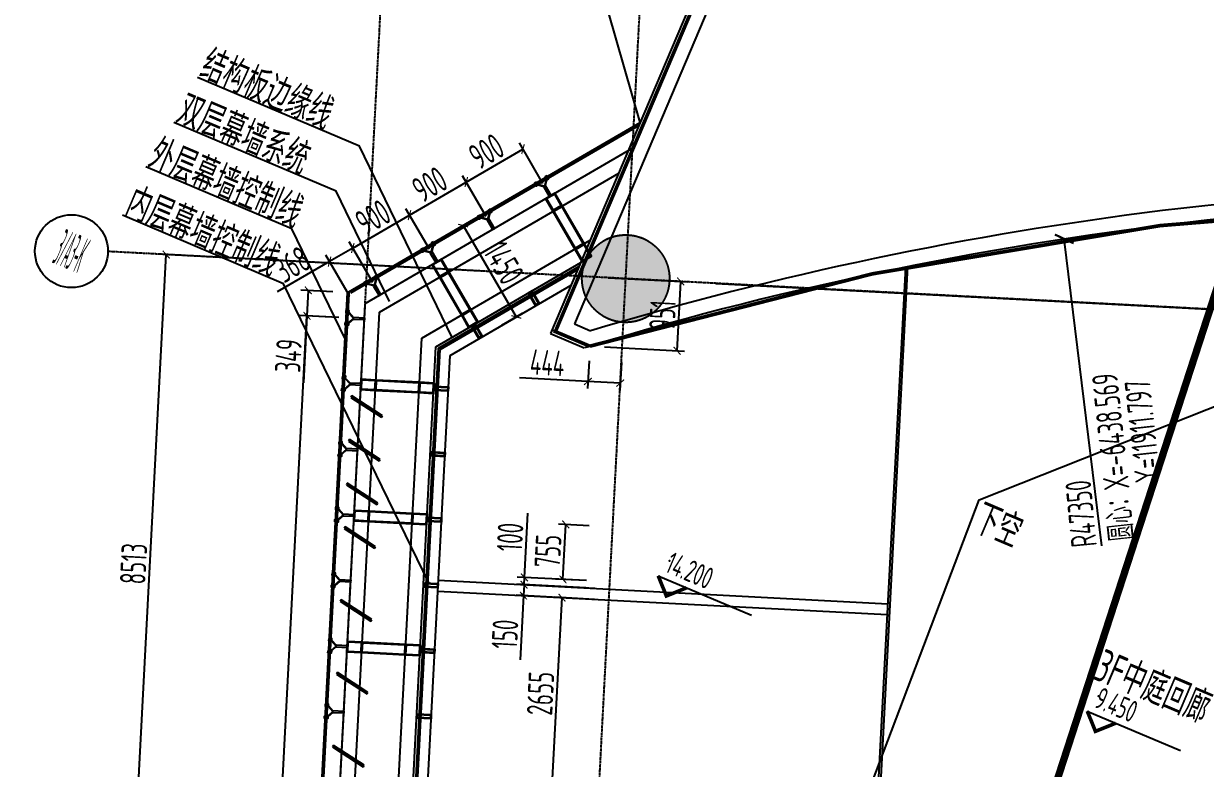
# Model space of a CAD drawing. Extents: x -3523 to 12007717, y -6694179 to 21431.
# Drawn here: x 11890365 to 11906569, y -6399022 to -6388812 of the extents above; entities that cross this region are included whole.
import ezdxf
from ezdxf.enums import TextEntityAlignment as Align
from ezdxf.xclip import XClip

# ---------------------------------------------------------------- set-up
doc = ezdxf.new("R2010")
doc.units = 0
doc.header["$LTSCALE"] = 10
doc.header["$MEASUREMENT"] = 0
doc.header["$XCLIPFRAME"] = 0
for name, pattern in [('A3-RG-axis-100$0$CENTER', [2, 1.25, -0.25, 0.25, -0.25]), ('A3-RI-4F$0$DASH', [0.35, 0.25, -0.1]), ('A3-SYMB-4F-100$0$$AUDIT_BAD_LTYPE2', [0]), ('DASHED2', [0.375, 0.25, -0.125])]:
    doc.linetypes.add(name, pattern=pattern)
for name, color, linetype in [('A-CLOD', 200, 'Continuous'), ('A3-RB-4F-100$0$A-DIMS-100', 1, 'Continuous'), ('A3-RG-axis-100$0$A-DIMS-100', 1, 'Continuous'), ('A3-RG-axis-100$0$A-GRID', 1, 'A3-RG-axis-100$0$CENTER'), ('A3-RG-axis-100$0$A-SYMB', 4, 'Continuous'), ('A3-RI-4F$0$A-DETAILS', 11, 'Continuous'), ('A3-RI-4F$0$A-FACD-ALUM', 30, 'Continuous'), ('A3-RI-4F$0$A-FLOR', 2, 'Continuous'), ('A3-RI-4F$0$A-GLAZ', 140, 'Continuous'), ('A3-RI-4F$0$A-SYMB-VOID', 35, 'Continuous'), ('A3-RI-4F$0$A-WALL', 7, 'Continuous'), ('A3-RI-4F$0$A-WALL-FINI', 95, 'Continuous'), ('A3-RI-4F$0$A-WALL-STUD', 2, 'Continuous'), ('A3-RS-1F$0$A-HATH-GRAY', 8, 'Continuous'), ('A3-RS-1F$0$A-WALL', 7, 'Continuous'), ('A3-SYMB-4F-100$0$$AUDIT_BAD_LAYER1', 7, 'Continuous'), ('A3-SYMB-4F-100$0$A-SYMB', 4, 'Continuous'), ('A3-SYMB-4F-100$0$A-SYMB-AREA', 4, 'Continuous'), ('A3-SYMB-4F-100$0$A-SYMB-NAME', 4, 'Continuous'), ('A3-SYMB-4F-100$0$A-SYMB-NAME-E', 4, 'Continuous')]:
    doc.layers.add(name, color=color, linetype=linetype)
doc.layers.add('A3-RI-4F$0$临时层', color=140, linetype='Continuous', plot=False)
doc.styles.add('A3-RB-4F-100$0$XD2008', font='xd-hzs.shx', dxfattribs={"width": 0.7, "bigfont": 'xd-hztxt.shx'})
doc.styles.add('A3-RG-axis-100$0$ECADI', font='hzs.shx', dxfattribs={"width": 0.7, "bigfont": 'hztxt.shx'})
doc.styles.add('A3-RG-axis-100$0$XD2008', font='xd-hzs.shx', dxfattribs={"width": 0.7, "bigfont": 'xd-hztxt.shx'})
doc.styles.add('A3-SYMB-4F-100$0$ECADI', font='hzs.shx', dxfattribs={"width": 0.7, "bigfont": 'hztxt.shx'})
doc.styles.add('A3-SYMB-4F-100$0$XD2008', font='hzs.shx', dxfattribs={"width": 0.7, "bigfont": 'hztxt.shx'})
doc.dimstyles.new('A3-RB-4F-100$0$XD100$0', dxfattribs={"dimscale": 100, "dimtxt": 3.5, "dimasz": 1, "dimexe": 1, "dimexo": 2, "dimgap": 0.5, "dimtad": 1, "dimdec": 0, "dimdsep": 46, "dimtxsty": 'A3-RB-4F-100$0$XD2008', "dimblk1": 'A3-RB-4F-100$0$_ARCHTICK', "dimblk2": 'A3-RB-4F-100$0$_ARCHTICK', "dimsah": 1, "dimcen": 2.5, "dimclrt": 4, "dimaunit": 1, "dimadec": 0, "dimazin": 0, "dimtfac": 1, "dimtdec": 0, "dimtix": 1, "dimtmove": 0, "dimatfit": 3, "dimfxl": 0, "dimtolj": 1, "dimtzin": 0, "dimarcsym": 0})
doc.dimstyles.new('A3-RG-axis-100$0$XD100$0', dxfattribs={"dimscale": 100, "dimtxt": 3.5, "dimasz": 1, "dimexe": 1, "dimexo": 2, "dimgap": 0.5, "dimtad": 1, "dimdec": 0, "dimdsep": 46, "dimtxsty": 'A3-RG-axis-100$0$XD2008', "dimblk1": 'A3-RG-axis-100$0$_ARCHTICK', "dimblk2": 'A3-RG-axis-100$0$_ARCHTICK', "dimsah": 1, "dimcen": 2.5, "dimclrt": 4, "dimaunit": 1, "dimadec": 0, "dimazin": 0, "dimtfac": 1, "dimtdec": 0, "dimtix": 1, "dimtmove": 0, "dimatfit": 3, "dimfxl": 0, "dimtolj": 1, "dimtzin": 0, "dimarcsym": 0})

# ---------------------------------------------------------------- blocks, each defined once
blk = doc.blocks.new('A3-RI-4F$0$MRY-m_louver-vert-center - 9000h x 2500w x 500d - 25t - 600 oc - -30 deg-1445515-3RD FLOOR PLAN - BW')
at = {"layer": 'A3-RI-4F$0$A-FACD-ALUM'}
for p, q in [((-922, -88), (-1172, -521)), ((-1150, -533), (-900, -100)), ((-900, -100), (-922, -88)), ((-322, -88), (-572, -521)), ((-550, -533), (-300, -100)), ((-300, -100), (-322, -88)), ((278, -88), (28, -521)), ((50, -533), (300, -100)), ((300, -100), (278, -88)), ((878, -88), (628, -521)), ((650, -533), (900, -100)), ((900, -100), (878, -88)), ((-1172, -521), (-1150, -533)), ((-572, -521), (-550, -533)), ((28, -521), (50, -533)), ((628, -521), (650, -533))]:
    blk.add_line(p, q, dxfattribs=at)
blk = doc.blocks.new('A3-RI-4F$0$MRY-m_louver-vert-center - 4250h x 2500w x 500d - 25t - 1000 oc - -30 deg-1446859-3RD FLOOR PLAN')
at = {"layer": 'A3-RI-4F$0$A-FACD-ALUM'}
for p, q in [((-1522, -88), (-1772, -521)), ((-1750, -533), (-1500, -100)), ((-1500, -100), (-1522, -88)), ((-522, -88), (-772, -521)), ((-750, -533), (-500, -100)), ((-500, -100), (-522, -88)), ((478, -88), (228, -521)), ((250, -533), (500, -100)), ((500, -100), (478, -88)), ((1478, -88), (1228, -521)), ((1250, -533), (1500, -100)), ((1500, -100), (1478, -88)), ((-1772, -521), (-1750, -533)), ((-772, -521), (-750, -533)), ((228, -521), (250, -533)), ((1228, -521), (1250, -533))]:
    blk.add_line(p, q, dxfattribs=at)
blk = doc.blocks.new('A3-RI-4F')
at = {"layer": 'A3-RI-4F$0$A-GLAZ'}
blk.add_hatch(color=256, dxfattribs=at).paths.add_polyline_path([(11894830, -6392516), (11894823, -6392492), (11894806, -6392498), (11894805, -6392515)])
at = {"layer": 'A3-RI-4F$0$A-DETAILS'}
for p, q in [((11897510, -6391045), (11897415, -6391019)), ((11897504, -6391048), (11897415, -6391025)), ((11897510, -6391045), (11897536, -6390949)), ((11897516, -6391041), (11897540, -6390952)), ((11896732, -6391497), (11896637, -6391472)), ((11896726, -6391501), (11896637, -6391477)), ((11896732, -6391497), (11896758, -6391401)), ((11896738, -6391494), (11896762, -6391405)), ((11895954, -6391950), (11895980, -6391854)), ((11895960, -6391946), (11895984, -6391857)), ((11895954, -6391950), (11895859, -6391924)), ((11895948, -6391953), (11895859, -6391930)), ((11895176, -6392402), (11895202, -6392306)), ((11895182, -6392398), (11895206, -6392310)), ((11895176, -6392402), (11895080, -6392377)), ((11895170, -6392406), (11895081, -6392382)), ((11894888, -6392852), (11894821, -6392778)), ((11894888, -6392845), (11894827, -6392776)), ((11894888, -6392852), (11894814, -6392918)), ((11894887, -6392859), (11894819, -6392920)), ((11894841, -6393751), (11894767, -6393817)), ((11894840, -6393758), (11894772, -6393819)), ((11894841, -6393751), (11894774, -6393677)), ((11894841, -6393743), (11894779, -6393675)), ((11894793, -6394649), (11894727, -6394576)), ((11894794, -6394642), (11894732, -6394574)), ((11894793, -6394649), (11894720, -6394716)), ((11894793, -6394656), (11894725, -6394718)), ((11894746, -6395548), (11894673, -6395614)), ((11894746, -6395555), (11894678, -6395617)), ((11894746, -6395548), (11894680, -6395474)), ((11894747, -6395541), (11894685, -6395473)), ((11894699, -6396447), (11894633, -6396373)), ((11894700, -6396440), (11894638, -6396371)), ((11894699, -6396447), (11894626, -6396513)), ((11894699, -6396454), (11894631, -6396515)), ((11894652, -6397346), (11894579, -6397412)), ((11894652, -6397353), (11894583, -6397414)), ((11894652, -6397346), (11894586, -6397272)), ((11894653, -6397339), (11894591, -6397270)), ((11894605, -6398244), (11894539, -6398171)), ((11894605, -6398237), (11894544, -6398169)), ((11894605, -6398244), (11894531, -6398311)), ((11894605, -6398251), (11894536, -6398313))]:
    blk.add_line(p, q, dxfattribs=at)
for points in [[(11897541, -6390899), (11897515, -6390914), (11897521, -6390923), (11897546, -6390908)], [(11897369, -6391000), (11897394, -6390985), (11897399, -6390993), (11897374, -6391009)], [(11897386, -6391030), (11897412, -6391015), (11897417, -6391024), (11897391, -6391039)], [(11897523, -6391037), (11897497, -6391052), (11897573, -6391182), (11897599, -6391167)], [(11897559, -6390930), (11897533, -6390945), (11897538, -6390953), (11897564, -6390938)], [(11897650, -6391137), (11897521, -6391212), (11897621, -6391385), (11897751, -6391310)], [(11897647, -6391150), (11897534, -6391216), (11897625, -6391371), (11897737, -6391306)], [(11896763, -6391352), (11896737, -6391367), (11896742, -6391376), (11896768, -6391360)], [(11896781, -6391382), (11896755, -6391397), (11896760, -6391406), (11896786, -6391391)], [(11897751, -6391310), (11897621, -6391385), (11897923, -6391904), (11898053, -6391828)], [(11897747, -6391323), (11897635, -6391389), (11897927, -6391890), (11898039, -6391825)], [(11896590, -6391452), (11896616, -6391437), (11896621, -6391446), (11896596, -6391461)], [(11896608, -6391483), (11896634, -6391468), (11896639, -6391476), (11896613, -6391491)], [(11896745, -6391490), (11896719, -6391505), (11896795, -6391634), (11896821, -6391619)], [(11895985, -6391804), (11895959, -6391819), (11895964, -6391828), (11895990, -6391813)], [(11896003, -6391834), (11895977, -6391850), (11895982, -6391858), (11896008, -6391843)], [(11898053, -6391828), (11897923, -6391904), (11898024, -6392077), (11898153, -6392001)], [(11898049, -6391842), (11897937, -6391907), (11898027, -6392063), (11898140, -6391998)], [(11895812, -6391905), (11895838, -6391890), (11895843, -6391898), (11895817, -6391913)], [(11895830, -6391935), (11895856, -6391920), (11895861, -6391929), (11895835, -6391944)], [(11895967, -6391942), (11895941, -6391957), (11896017, -6392087), (11896043, -6392072)], [(11896094, -6392042), (11895965, -6392117), (11896065, -6392290), (11896195, -6392214)], [(11896091, -6392055), (11895978, -6392121), (11896069, -6392276), (11896181, -6392211)], [(11895034, -6392357), (11895060, -6392342), (11895065, -6392351), (11895039, -6392366)], [(11895207, -6392257), (11895181, -6392272), (11895186, -6392280), (11895212, -6392265)], [(11895225, -6392287), (11895199, -6392302), (11895204, -6392311), (11895230, -6392296)], [(11896195, -6392214), (11896065, -6392290), (11896367, -6392809), (11896497, -6392733)], [(11896191, -6392228), (11896079, -6392293), (11896371, -6392795), (11896483, -6392730)], [(11895052, -6392387), (11895078, -6392372), (11895083, -6392381), (11895057, -6392396)], [(11895189, -6392394), (11895163, -6392410), (11895239, -6392539), (11895265, -6392524)], [(11897336, -6392476), (11897284, -6392506), (11897385, -6392679), (11897437, -6392649)], [(11897333, -6392490), (11897298, -6392510), (11897389, -6392666), (11897423, -6392646)], [(11894783, -6392746), (11894781, -6392776), (11894791, -6392777), (11894793, -6392747)], [(11894818, -6392748), (11894816, -6392778), (11894826, -6392778), (11894828, -6392748)], [(11894887, -6392867), (11894888, -6392837), (11895038, -6392845), (11895037, -6392875)], [(11896497, -6392733), (11896367, -6392809), (11896467, -6392981), (11896597, -6392906)], [(11896493, -6392747), (11896381, -6392812), (11896471, -6392968), (11896583, -6392902)], [(11894773, -6392946), (11894774, -6392916), (11894784, -6392916), (11894783, -6392946)], [(11894808, -6392948), (11894809, -6392918), (11894819, -6392918), (11894818, -6392948)], [(11896558, -6392929), (11896506, -6392959), (11896607, -6393132), (11896659, -6393102)], [(11896555, -6392942), (11896520, -6392962), (11896611, -6393118), (11896645, -6393098)], [(11894736, -6393645), (11894734, -6393675), (11894744, -6393675), (11894746, -6393645)], [(11894771, -6393647), (11894769, -6393677), (11894779, -6393677), (11894781, -6393647)], [(11894725, -6393845), (11894727, -6393815), (11894737, -6393815), (11894735, -6393845)], [(11894760, -6393846), (11894762, -6393816), (11894772, -6393817), (11894770, -6393847)], [(11894840, -6393765), (11894841, -6393736), (11894991, -6393743), (11894990, -6393773)], [(11894986, -6393833), (11894994, -6393683), (11895194, -6393694), (11895186, -6393844)], [(11894997, -6393824), (11895004, -6393694), (11895184, -6393703), (11895177, -6393833)], [(11895186, -6393844), (11895194, -6393694), (11895793, -6393725), (11895785, -6393875)], [(11895197, -6393834), (11895203, -6393704), (11895783, -6393735), (11895776, -6393865)], [(11895785, -6393875), (11895793, -6393725), (11895993, -6393736), (11895985, -6393886)], [(11895796, -6393866), (11895803, -6393736), (11895982, -6393745), (11895976, -6393875)], [(11895987, -6393841), (11895991, -6393781), (11896190, -6393791), (11896187, -6393851)], [(11895998, -6393831), (11896000, -6393791), (11896180, -6393801), (11896178, -6393841)], [(11894689, -6394544), (11894687, -6394574), (11894697, -6394574), (11894699, -6394544)], [(11894724, -6394545), (11894722, -6394575), (11894732, -6394576), (11894734, -6394546)], [(11894678, -6394743), (11894680, -6394713), (11894690, -6394714), (11894688, -6394744)], [(11894713, -6394745), (11894715, -6394715), (11894725, -6394716), (11894723, -6394746)], [(11894793, -6394664), (11894794, -6394634), (11894944, -6394642), (11894942, -6394672)], [(11895940, -6394739), (11895943, -6394680), (11896143, -6394690), (11896140, -6394750)], [(11895951, -6394730), (11895953, -6394690), (11896133, -6394699), (11896131, -6394739)], [(11894642, -6395442), (11894640, -6395472), (11894650, -6395473), (11894652, -6395443)], [(11894677, -6395444), (11894675, -6395474), (11894685, -6395475), (11894687, -6395445)], [(11894746, -6395563), (11894747, -6395533), (11894897, -6395541), (11894895, -6395571)], [(11894892, -6395631), (11894900, -6395481), (11895100, -6395491), (11895092, -6395641)], [(11894903, -6395621), (11894910, -6395492), (11895089, -6395501), (11895083, -6395631)], [(11895092, -6395641), (11895100, -6395491), (11895699, -6395523), (11895691, -6395673)], [(11895102, -6395632), (11895109, -6395502), (11895688, -6395532), (11895682, -6395662)], [(11895691, -6395673), (11895699, -6395523), (11895899, -6395533), (11895891, -6395683)], [(11895702, -6395663), (11895708, -6395533), (11895888, -6395543), (11895881, -6395673)], [(11895893, -6395638), (11895896, -6395578), (11896096, -6395589), (11896093, -6395649)], [(11895904, -6395629), (11895906, -6395589), (11896086, -6395598), (11896083, -6395638)], [(11894631, -6395642), (11894633, -6395612), (11894643, -6395613), (11894641, -6395643)], [(11894666, -6395644), (11894668, -6395614), (11894678, -6395615), (11894676, -6395645)], [(11894595, -6396341), (11894593, -6396371), (11894603, -6396372), (11894605, -6396342)], [(11894630, -6396343), (11894628, -6396373), (11894638, -6396374), (11894640, -6396344)], [(11894584, -6396541), (11894586, -6396511), (11894596, -6396511), (11894594, -6396541)], [(11894619, -6396543), (11894621, -6396513), (11894631, -6396513), (11894629, -6396543)], [(11894698, -6396462), (11894700, -6396432), (11894850, -6396440), (11894848, -6396470)], [(11895846, -6396537), (11895849, -6396477), (11896049, -6396488), (11896046, -6396547)], [(11895857, -6396527), (11895859, -6396488), (11896038, -6396497), (11896036, -6396537)], [(11894548, -6397240), (11894546, -6397270), (11894556, -6397270), (11894558, -6397240)], [(11894583, -6397242), (11894581, -6397272), (11894591, -6397272), (11894592, -6397242)], [(11894651, -6397361), (11894653, -6397331), (11894803, -6397338), (11894801, -6397368)], [(11894798, -6397428), (11894806, -6397279), (11895006, -6397289), (11894998, -6397439)], [(11894809, -6397419), (11894815, -6397289), (11894995, -6397298), (11894988, -6397428)], [(11894998, -6397439), (11895006, -6397289), (11895605, -6397320), (11895597, -6397470)], [(11895008, -6397429), (11895015, -6397300), (11895594, -6397330), (11895587, -6397460)], [(11895597, -6397470), (11895605, -6397320), (11895805, -6397331), (11895797, -6397481)], [(11895607, -6397461), (11895614, -6397331), (11895794, -6397340), (11895787, -6397470)], [(11895799, -6397436), (11895802, -6397376), (11896002, -6397386), (11895999, -6397446)], [(11894537, -6397440), (11894539, -6397410), (11894549, -6397410), (11894547, -6397440)], [(11894572, -6397442), (11894574, -6397412), (11894584, -6397412), (11894582, -6397442)], [(11895810, -6397426), (11895812, -6397386), (11895991, -6397396), (11895989, -6397436)], [(11894500, -6398139), (11894499, -6398169), (11894509, -6398169), (11894510, -6398139)], [(11894535, -6398141), (11894534, -6398171), (11894544, -6398171), (11894545, -6398141)], [(11894490, -6398338), (11894492, -6398308), (11894502, -6398309), (11894500, -6398339)], [(11894525, -6398340), (11894527, -6398310), (11894536, -6398311), (11894535, -6398341)], [(11894604, -6398259), (11894606, -6398229), (11894756, -6398237), (11894754, -6398267)], [(11895752, -6398334), (11895755, -6398275), (11895955, -6398285), (11895952, -6398345)], [(11895762, -6398325), (11895765, -6398285), (11895944, -6398295), (11895942, -6398334)]]:
    blk.add_lwpolyline(points, close=True, dxfattribs=at)
at = {"layer": 'A3-RI-4F$0$A-FLOR', "linetype": 'A3-RI-4F$0$DASH', "const_width": 50}
blk.add_lwpolyline([(11907835, -6369053), (11897656, -6393034), (11898128, -6393234, -0.084697), (11913934, -6391267), (11915314, -6394764, -0.031408), (11917937, -6393922), (11918379, -6395667), (11918416, -6395812, -0.137995), (11924070, -6395803), (11938273, -6400393, -0.63707), (11939156, -6407589), (11916413, -6421801), (11915153, -6424770), (11915014, -6425097), (11914547, -6426197), (11920044, -6428530), (11921412, -6425308), (11977075, -6448936), (11985124, -6429973), (11973295, -6424952), (11972792, -6425445)], format="xyb", dxfattribs=at)
at = {"layer": 'A3-RI-4F$0$A-GLAZ'}
for p, q in [((11894824, -6392491), (11898818, -6390169)), ((11894852, -6392504), (11898802, -6390207)), ((11896053, -6393263), (11897980, -6392142)), ((11896077, -6393278), (11897964, -6392181)), ((11902455, -6392149), (11900973, -6420424)), ((11902485, -6392143), (11901002, -6420436)), ((11893427, -6418807), (11894806, -6392498)), ((11893453, -6418791), (11894830, -6392516)), ((11894830, -6392516), (11894805, -6392515)), ((11894830, -6392516), (11894823, -6392492)), ((11894758, -6417976), (11896053, -6393263)), ((11894783, -6417960), (11896077, -6393278))]:
    blk.add_line(p, q, dxfattribs=at)
at = {"layer": 'A3-RI-4F$0$A-SYMB-VOID'}
blk.add_lwpolyline([(11894928, -6417869), (11903466, -6395341), (11913721, -6391274)], dxfattribs=at)
at = {"layer": 'A3-RI-4F$0$A-WALL'}
for p, q in [((11902463, -6381710), (11897656, -6393034)), ((11902647, -6381788), (11897918, -6392928)), ((11897918, -6392928), (11898140, -6393022)), ((11897656, -6393034), (11898128, -6393234))]:
    blk.add_line(p, q, dxfattribs=at)
for radius, start, end in [(47550, 87.3547, 106.6912), (47350, 85.8465, 106.7782)]:
    blk.add_arc((11911797, -6438569), radius, start, end, dxfattribs=at)
at = {"layer": 'A3-RI-4F$0$A-WALL-FINI'}
for p, q in [((11904566, -6376628), (11897591, -6393061)), ((11895048, -6392650), (11898727, -6390511)), ((11895243, -6392768), (11898525, -6390860)), ((11895825, -6393124), (11898134, -6391781)), ((11896019, -6393242), (11898003, -6392088)), ((11896213, -6393361), (11897873, -6392396)), ((11893686, -6418645), (11895047, -6392685)), ((11893893, -6418516), (11895243, -6392768)), ((11894514, -6418128), (11895825, -6393124)), ((11897591, -6393061), (11898053, -6393257)), ((11897656, -6393034), (11897610, -6393014)), ((11894721, -6417998), (11896019, -6393242)), ((11894928, -6417869), (11896213, -6393361))]:
    blk.add_line(p, q, dxfattribs=at)
blk.add_arc((11911797, -6438569), 47350, 106.7785, 106.873, dxfattribs=at)
at = {"layer": 'A3-RI-4F$0$A-WALL-STUD'}
for p, q in [((11896051, -6396443), (11902213, -6396765)), ((11896043, -6396592), (11902205, -6396915))]:
    blk.add_line(p, q, dxfattribs=at)
at = {"layer": 'A3-RI-4F$0$临时层'}
blk.add_line((11899857, -6392373), (11921136, -6393488), dxfattribs=at)
at = {"layer": 'A3-RI-4F$0$A-FACD-ALUM'}
for name, p, rotation in [('A3-RI-4F$0$MRY-m_louver-vert-center - 9000h x 2500w x 500d - 25t - 600 oc - -30 deg-1445515-3RD FLOOR PLAN - BW', (11894719, -6394808), 86.99999999988873), ('A3-RI-4F$0$MRY-m_louver-vert-center - 4250h x 2500w x 500d - 25t - 1000 oc - -30 deg-1446859-3RD FLOOR PLAN', (11894541, -6398203), 86.99999999865307)]:
    blk.add_blockref(name, p, dxfattribs=dict(at, rotation=rotation))
blk = doc.blocks.new('A3-RG-axis-100$0$_ARCHTICK')
at = {"color": 0, "linetype": 'ByBlock', "const_width": 0.15}
blk.add_lwpolyline([(-0.5, -0.5), (0.5, 0.5)], dxfattribs=at)
blk = doc.blocks.new('*D233')
at = {"layer": 'A3-RG-axis-100$0$A-DIMS-100', "color": 0, "lineweight": -2}
for p, q in [((11891874, -6400479), (11892319, -6391978)), ((11896670, -6392206), (11892219, -6391972)), ((11894431, -6400613), (11891774, -6400474))]:
    blk.add_line(p, q, dxfattribs=at)
at = {"layer": 'Defpoints', "color": 0}
for p in [(11892319, -6391978), (11896869, -6392216), (11894631, -6400624)]:
    blk.add_point(p, dxfattribs=at)
at = {"layer": 'A3-RG-axis-100$0$A-DIMS-100', "color": 0, "lineweight": -2, "xscale": 100, "yscale": 100, "zscale": 100}
for p, rotation in [((11892319, -6391978), 86.99999999989261), ((11891874, -6400479), 266.9999999998926)]:
    blk.add_blockref('A3-RG-axis-100$0$_ARCHTICK', p, dxfattribs=dict(at, rotation=rotation))
at = {"layer": 'A3-RG-axis-100$0$A-DIMS-100', "color": 4, "insert": (11891872, -6396217), "char_height": 350, "attachment_point": 5, "rotation": 87, "style": 'A3-RG-axis-100$0$XD2008'}
blk.add_mtext('\\A1;8513', dxfattribs=at)
blk = doc.blocks.new('A3-RG-axis-100$0$ECADI-TAG-GRID')
at = {"color": 13}
blk.add_circle((0, 0), 5, dxfattribs=at)
at = {"style": 'A3-RG-axis-100$0$XD2008', "width": 0.7}
blk.add_attdef('GRID', text='', height=5, dxfattribs=at).set_placement((0, 0), align=Align.MIDDLE)
blk = doc.blocks.new('A3-SYMB-4F-100$0$ECADI-TAG-ROOM')
at = {"layer": 'A3-SYMB-4F-100$0$A-SYMB-AREA', "style": 'A3-SYMB-4F-100$0$ECADI', "width": 0.7}
blk.add_attdef('340M2', text='', height=2.5, dxfattribs=at).set_placement((7.17, -1.75), align=Align.MIDDLE_LEFT)
at = {"layer": 'A3-SYMB-4F-100$0$A-SYMB-NAME', "style": 'A3-SYMB-4F-100$0$ECADI', "width": 0.7}
blk.add_attdef('CHINESENAME', (-5.13, 0.09), '', height=4.5, dxfattribs=at)
at = {"layer": 'A3-SYMB-4F-100$0$A-SYMB-NAME-E', "style": 'A3-SYMB-4F-100$0$ECADI', "width": 0.7}
for tag, p in [('ENGLISHHIGH', (-5.13, 8.04)), ('ENGLISHLOW', (-5.13, 4.84))]:
    blk.add_attdef(tag, p, '', height=2.5, dxfattribs=at)
blk = doc.blocks.new('A3-SYMB-4F-100$0$ECADI-TAG-HGHT（国标）')
at = {"color": 1, "const_width": 0.5}
blk.add_lwpolyline([(-2.12, 2.12), (0, 0), (2.12, 2.12)], dxfattribs=at)
at = {"color": 1}
blk.add_point((-1.48, 4.6), dxfattribs=at)
at = {"layer": 'A3-SYMB-4F-100$0$$AUDIT_BAD_LAYER1', "color": 1, "linetype": 'A3-SYMB-4F-100$0$$AUDIT_BAD_LTYPE2'}
blk.add_line((-2.12, 2.12), (11.77, 2.12), dxfattribs=at)
at = {"style": 'A3-SYMB-4F-100$0$XD2008', "width": 0.7}
blk.add_attdef('FL', text='', height=3, dxfattribs=at).set_placement((-2.69, 2.97), align=Align.RIGHT)
for tag, p in [('F.F.L.', (2.28, 2.97)), ('T.O.S.', (2.28, -1.1))]:
    blk.add_attdef(tag, p, '', height=3, dxfattribs=at)
blk = doc.blocks.new('A3-SYMB-4F-100')
at = {"layer": 'A3-SYMB-4F-100$0$A-SYMB'}
for points in [[(11898818, -6390169), (11898276, -6388272), (11891063, -6385210)], [(11896243, -6393115), (11894972, -6390494), (11892747, -6389550)], [(11895382, -6392620), (11894650, -6391110), (11892425, -6390166)], [(11894773, -6393133), (11894041, -6391624), (11892040, -6390774)], [(11895919, -6396480), (11893930, -6392378), (11891721, -6391440)]]:
    blk.add_lwpolyline(points, dxfattribs=at)
ref = blk.add_blockref('A3-SYMB-4F-100$0$ECADI-TAG-ROOM', (11893975, -6390081), dxfattribs=dict(at, xscale=-99.99999999989046, yscale=100.0000000001164, rotation=336.9999999995064))
ref.add_attrib('CHINESENAME', '结构板边缘线', (11892747, -6389550), dxfattribs={"height": 450, "rotation": 337, "style": 'A3-SYMB-4F-100$0$ECADI', "width": 0.7})
ref = blk.add_blockref('A3-SYMB-4F-100$0$ECADI-TAG-ROOM', (11893653, -6390697), dxfattribs=dict(at, xscale=-99.99999999989046, yscale=100.0000000001164, rotation=336.9999999995064))
ref.add_attrib('CHINESENAME', '双层幕墙系统', (11892425, -6390166), dxfattribs={"height": 450, "rotation": 337, "style": 'A3-SYMB-4F-100$0$ECADI', "width": 0.7})
ref = blk.add_blockref('A3-SYMB-4F-100$0$ECADI-TAG-ROOM', (11893283, -6391281), dxfattribs=dict(at, xscale=-99.99999999989046, yscale=100.0000000001164, rotation=336.9999999995064))
ref.add_attrib('CHINESENAME', '外层幕墙控制线', (11892040, -6390774), dxfattribs={"height": 450, "rotation": 337, "style": 'A3-SYMB-4F-100$0$ECADI', "width": 0.7})
ref = blk.add_blockref('A3-SYMB-4F-100$0$ECADI-TAG-ROOM', (11893172, -6392035), dxfattribs=dict(at, xscale=-99.99999999989046, yscale=100.0000000001164, rotation=336.9999999995064))
ref.add_attrib('CHINESENAME', '内层幕墙控制线', (11891721, -6391440), dxfattribs={"height": 450, "rotation": 337, "style": 'A3-SYMB-4F-100$0$ECADI', "width": 0.7})
ref = blk.add_blockref('A3-SYMB-4F-100$0$ECADI-TAG-ROOM', (11903822, -6395983), dxfattribs=dict(at, xscale=99.99999999989046, yscale=100.0000000001164, rotation=337))
ref.add_attrib('CHINESENAME', '下空', (11903354, -6395775), dxfattribs={"height": 450, "rotation": 337, "style": 'A3-SYMB-4F-100$0$ECADI', "width": 0.7})
ref = blk.add_blockref('A3-SYMB-4F-100$0$ECADI-TAG-HGHT（国标）', (11899178, -6396659), dxfattribs=dict(at, xscale=100, yscale=100, rotation=337))
ref.add_attrib('F.F.L.', '14.200', (11899144, -6396322), dxfattribs={"layer": '0', "height": 300, "rotation": 337, "style": 'A3-SYMB-4F-100$0$XD2008', "width": 0.7})
ref = blk.add_blockref('A3-SYMB-4F-100$0$ECADI-TAG-ROOM', (11906559, -6398457), dxfattribs=dict(at, xscale=-99.9999999998905, yscale=100.0000000001164, rotation=336.9999999996269))
ref.add_attrib('CHINESENAME', '3F中庭回廊', (11905009, -6397790), dxfattribs={"height": 450, "rotation": 337, "style": 'A3-SYMB-4F-100$0$ECADI', "width": 0.7})
ref = blk.add_blockref('A3-SYMB-4F-100$0$ECADI-TAG-HGHT（国标）', (11905062, -6398515), dxfattribs=dict(at, xscale=100, yscale=100, rotation=337))
ref.add_attrib('F.F.L.', '9.450', (11905027, -6398178), dxfattribs={"layer": '0', "height": 300, "rotation": 337, "style": 'A3-SYMB-4F-100$0$XD2008', "width": 0.7})
blk = doc.blocks.new('A3-RB-4F-100$0$_ARCHTICK')
at = {"color": 0, "linetype": 'ByBlock', "const_width": 0.15}
blk.add_lwpolyline([(-0.5, -0.5), (0.5, 0.5)], dxfattribs=at)
blk = doc.blocks.new('*D2820')
at = {"layer": 'A3-RB-4F-100$0$A-DIMS-100', "color": 0, "lineweight": -2}
for p, q in [((11898118, -6393434), (11898098, -6393816)), ((11898561, -6393457), (11898541, -6393840)), ((11898103, -6393717), (11897163, -6393667)), ((11898546, -6393740), (11898103, -6393717))]:
    blk.add_line(p, q, dxfattribs=at)
at = {"layer": 'Defpoints', "color": 0}
for p in [(11898128, -6393234), (11898571, -6393258), (11898546, -6393740)]:
    blk.add_point(p, dxfattribs=at)
at = {"layer": 'A3-RB-4F-100$0$A-DIMS-100', "color": 0, "lineweight": -2, "xscale": 100, "yscale": 100, "zscale": 100}
for p, rotation in [((11898103, -6393717), 176.9999999991416), ((11898546, -6393740), 356.9999999991416)]:
    blk.add_blockref('A3-RB-4F-100$0$_ARCHTICK', p, dxfattribs=dict(at, rotation=rotation))
at = {"layer": 'A3-RB-4F-100$0$A-DIMS-100', "color": 4, "insert": (11897545, -6393462), "char_height": 350, "attachment_point": 5, "rotation": 357, "style": 'A3-RB-4F-100$0$XD2008'}
blk.add_mtext('\\A1;444', dxfattribs=at)
blk = doc.blocks.new('*D2821')
at = {"layer": 'A3-RB-4F-100$0$A-DIMS-100', "color": 0, "lineweight": -2}
for p, q in [((11898378, -6392295), (11899474, -6392353)), ((11899325, -6393297), (11899375, -6392347)), ((11898328, -6393245), (11899425, -6393302))]:
    blk.add_line(p, q, dxfattribs=at)
at = {"layer": 'Defpoints', "color": 0}
for p in [(11898178, -6392285), (11899375, -6392347), (11898128, -6393234)]:
    blk.add_point(p, dxfattribs=at)
at = {"layer": 'A3-RB-4F-100$0$A-DIMS-100', "color": 0, "lineweight": -2, "xscale": 100, "yscale": 100, "zscale": 100}
for p, rotation in [((11899375, -6392347), 87.00006786445552), ((11899325, -6393297), 267.0000678644555)]:
    blk.add_blockref('A3-RB-4F-100$0$_ARCHTICK', p, dxfattribs=dict(at, rotation=rotation))
at = {"layer": 'A3-RB-4F-100$0$A-DIMS-100', "color": 4, "insert": (11899125, -6392810), "char_height": 350, "attachment_point": 5, "rotation": 87.0001, "style": 'A3-RB-4F-100$0$XD2008'}
blk.add_mtext('\\A1;951', dxfattribs=at)
blk = doc.blocks.new('*D3078')
at = {"layer": 'A3-RB-4F-100$0$A-DIMS-100', "color": 0, "lineweight": -2}
for p, q in [((11897608, -6399333), (11897747, -6396682)), ((11898191, -6396705), (11897647, -6396676)), ((11898052, -6399356), (11897508, -6399328))]:
    blk.add_line(p, q, dxfattribs=at)
at = {"layer": 'Defpoints', "color": 0}
for p in [(11897747, -6396682), (11898390, -6396715), (11898251, -6399367)]:
    blk.add_point(p, dxfattribs=at)
at = {"layer": 'A3-RB-4F-100$0$A-DIMS-100', "color": 0, "lineweight": -2, "xscale": 100, "yscale": 100, "zscale": 100}
for p, rotation in [((11897747, -6396682), 86.99999999925073), ((11897608, -6399333), 266.9999999992507)]:
    blk.add_blockref('A3-RB-4F-100$0$_ARCHTICK', p, dxfattribs=dict(at, rotation=rotation))
at = {"layer": 'A3-RB-4F-100$0$A-DIMS-100', "color": 4, "insert": (11897453, -6397996), "char_height": 350, "attachment_point": 5, "rotation": 87, "style": 'A3-RB-4F-100$0$XD2008'}
blk.add_mtext('\\A1;2655', dxfattribs=at)
blk = doc.blocks.new('*D3079')
at = {"layer": 'A3-RB-4F-100$0$A-DIMS-100', "color": 0, "lineweight": -2}
for p, q in [((11898120, -6395695), (11897699, -6395673)), ((11897760, -6396432), (11897799, -6395678)), ((11898081, -6396449), (11897660, -6396427))]:
    blk.add_line(p, q, dxfattribs=at)
at = {"layer": 'Defpoints', "color": 0}
for p in [(11897799, -6395678), (11898320, -6395705), (11898280, -6396459)]:
    blk.add_point(p, dxfattribs=at)
at = {"layer": 'A3-RB-4F-100$0$A-DIMS-100', "color": 0, "lineweight": -2, "xscale": 100, "yscale": 100, "zscale": 100}
for p, rotation in [((11897799, -6395678), 87.00000989707192), ((11897760, -6396432), 267.0000098970719)]:
    blk.add_blockref('A3-RB-4F-100$0$_ARCHTICK', p, dxfattribs=dict(at, rotation=rotation))
at = {"layer": 'A3-RB-4F-100$0$A-DIMS-100', "color": 4, "insert": (11897555, -6396043), "char_height": 350, "attachment_point": 5, "rotation": 87, "style": 'A3-RB-4F-100$0$XD2008'}
blk.add_mtext('\\A1;755', dxfattribs=at)
blk = doc.blocks.new('*D3089')
at = {"layer": 'A3-RB-4F-100$0$A-DIMS-100', "color": 0, "lineweight": -2}
for p, q in [((11898198, -6396555), (11897126, -6396499)), ((11897226, -6396504), (11897218, -6396654)), ((11898191, -6396705), (11897119, -6396649)), ((11897218, -6396654), (11897172, -6397536))]:
    blk.add_line(p, q, dxfattribs=at)
at = {"layer": 'Defpoints', "color": 0}
for p in [(11897226, -6396504), (11898398, -6396566), (11898390, -6396715)]:
    blk.add_point(p, dxfattribs=at)
at = {"layer": 'A3-RB-4F-100$0$A-DIMS-100', "color": 0, "lineweight": -2, "xscale": 100, "yscale": 100, "zscale": 100}
for p, rotation in [((11897226, -6396504), 86.99999999911269), ((11897218, -6396654), 266.9999999991127)]:
    blk.add_blockref('A3-RB-4F-100$0$_ARCHTICK', p, dxfattribs=dict(at, rotation=rotation))
at = {"layer": 'A3-RB-4F-100$0$A-DIMS-100', "color": 4, "insert": (11896965, -6397183), "char_height": 350, "attachment_point": 5, "rotation": 87, "style": 'A3-RB-4F-100$0$XD2008'}
blk.add_mtext('\\A1;150', dxfattribs=at)
blk = doc.blocks.new('*D3090')
at = {"layer": 'A3-RB-4F-100$0$A-DIMS-100', "color": 0, "lineweight": -2}
for p, q in [((11897231, -6396404), (11897278, -6395522)), ((11898081, -6396449), (11897132, -6396399)), ((11897226, -6396504), (11897231, -6396404)), ((11898075, -6396549), (11897126, -6396499))]:
    blk.add_line(p, q, dxfattribs=at)
at = {"layer": 'Defpoints', "color": 0}
for p in [(11897231, -6396404), (11898275, -6396559), (11898280, -6396459)]:
    blk.add_point(p, dxfattribs=at)
at = {"layer": 'A3-RB-4F-100$0$A-DIMS-100', "color": 0, "lineweight": -2, "xscale": 100, "yscale": 100, "zscale": 100}
for p, rotation in [((11897231, -6396404), 87.00000989706533), ((11897226, -6396504), 267.0000098970653)]:
    blk.add_blockref('A3-RB-4F-100$0$_ARCHTICK', p, dxfattribs=dict(at, rotation=rotation))
at = {"layer": 'A3-RB-4F-100$0$A-DIMS-100', "color": 4, "insert": (11897035, -6395852), "char_height": 350, "attachment_point": 5, "rotation": 87, "style": 'A3-RB-4F-100$0$XD2008'}
blk.add_mtext('\\A1;100', dxfattribs=at)
blk = doc.blocks.new('*D3100')
at = {"layer": 'A3-RB-4F-100$0$A-DIMS-100', "color": 0, "lineweight": -2}
for p, q in [((11892931, -6417984), (11894250, -6392818)), ((11894688, -6392841), (11894150, -6392813)), ((11893369, -6418007), (11892831, -6417979))]:
    blk.add_line(p, q, dxfattribs=at)
at = {"layer": 'Defpoints', "color": 0}
for p in [(11894250, -6392818), (11894888, -6392852), (11893569, -6418017)]:
    blk.add_point(p, dxfattribs=at)
at = {"layer": 'A3-RB-4F-100$0$A-DIMS-100', "color": 0, "lineweight": -2, "xscale": 100, "yscale": 100, "zscale": 100}
for p, rotation in [((11894250, -6392818), 86.99999999865629), ((11892931, -6417984), 266.9999999986563)]:
    blk.add_blockref('A3-RB-4F-100$0$_ARCHTICK', p, dxfattribs=dict(at, rotation=rotation))
at = {"layer": 'A3-RB-4F-100$0$A-DIMS-100', "color": 4, "insert": (11893366, -6405389), "char_height": 350, "attachment_point": 5, "rotation": 87, "style": 'A3-RB-4F-100$0$XD2008'}
blk.add_mtext('\\A1;900X28=25200', dxfattribs=at)
blk = doc.blocks.new('*D3102')
at = {"layer": 'A3-RB-4F-100$0$A-DIMS-100', "color": 0, "lineweight": -2}
for p, q in [((11894606, -6392487), (11894168, -6392464)), ((11894268, -6392469), (11894250, -6392818)), ((11894588, -6392836), (11894150, -6392813)), ((11894250, -6392818), (11894202, -6393735))]:
    blk.add_line(p, q, dxfattribs=at)
at = {"layer": 'Defpoints', "color": 0}
for p in [(11894268, -6392469), (11894806, -6392498), (11894788, -6392847)]:
    blk.add_point(p, dxfattribs=at)
at = {"layer": 'A3-RB-4F-100$0$A-DIMS-100', "color": 0, "lineweight": -2, "xscale": 100, "yscale": 100, "zscale": 100}
for p, rotation in [((11894268, -6392469), 86.99999999902752), ((11894250, -6392818), 266.9999999990275)]:
    blk.add_blockref('A3-RB-4F-100$0$_ARCHTICK', p, dxfattribs=dict(at, rotation=rotation))
at = {"layer": 'A3-RB-4F-100$0$A-DIMS-100', "color": 4, "insert": (11893996, -6393365), "char_height": 350, "attachment_point": 5, "rotation": 87, "style": 'A3-RB-4F-100$0$XD2008'}
blk.add_mtext('\\A1;349', dxfattribs=at)
blk = doc.blocks.new('*D2467')
at = {"layer": 'A3-RB-4F-100$0$A-DIMS-100', "color": 0, "lineweight": -2}
for p, q in [((11895151, -6392359), (11894828, -6391802)), ((11894833, -6392544), (11894509, -6391987)), ((11894878, -6391889), (11894560, -6392074)), ((11894560, -6392074), (11893842, -6392491))]:
    blk.add_line(p, q, dxfattribs=at)
at = {"layer": 'Defpoints', "color": 0}
for p in [(11894878, -6391889), (11895252, -6392532), (11894933, -6392717)]:
    blk.add_point(p, dxfattribs=at)
at = {"layer": 'A3-RB-4F-100$0$A-DIMS-100', "color": 0, "lineweight": -2, "xscale": 100, "yscale": 100, "zscale": 100}
for p, rotation in [((11894878, -6391889), 30.17728651625405), ((11894560, -6392074), 210.1772865162541)]:
    blk.add_blockref('A3-RB-4F-100$0$_ARCHTICK', p, dxfattribs=dict(at, rotation=rotation))
at = {"layer": 'A3-RB-4F-100$0$A-DIMS-100', "color": 4, "insert": (11894045, -6392113), "char_height": 350, "attachment_point": 5, "rotation": 30.1773, "style": 'A3-RB-4F-100$0$XD2008'}
blk.add_mtext('\\A1;368', dxfattribs=at)
blk = doc.blocks.new('*D2468')
at = {"layer": 'A3-RB-4F-100$0$A-DIMS-100', "color": 0, "lineweight": -2}
for p, q in [((11895929, -6391906), (11895606, -6391350)), ((11894878, -6391889), (11895656, -6391437)), ((11895151, -6392359), (11894828, -6391802))]:
    blk.add_line(p, q, dxfattribs=at)
at = {"layer": 'Defpoints', "color": 0}
for p in [(11895656, -6391437), (11896030, -6392079), (11895252, -6392532)]:
    blk.add_point(p, dxfattribs=at)
at = {"layer": 'A3-RB-4F-100$0$A-DIMS-100', "color": 0, "lineweight": -2, "xscale": 100, "yscale": 100, "zscale": 100}
for p, rotation in [((11895656, -6391437), 30.17728651619277), ((11894878, -6391889), 210.1772865161928)]:
    blk.add_blockref('A3-RB-4F-100$0$_ARCHTICK', p, dxfattribs=dict(at, rotation=rotation))
at = {"layer": 'A3-RB-4F-100$0$A-DIMS-100', "color": 4, "insert": (11895154, -6391468), "char_height": 350, "attachment_point": 5, "rotation": 30.1773, "style": 'A3-RB-4F-100$0$XD2008'}
blk.add_mtext('\\A1;900', dxfattribs=at)
blk = doc.blocks.new('*D2469')
at = {"layer": 'A3-RB-4F-100$0$A-DIMS-100', "color": 0, "lineweight": -2}
for p, q in [((11896707, -6391454), (11896384, -6390898)), ((11895656, -6391437), (11896434, -6390984)), ((11895929, -6391906), (11895606, -6391350))]:
    blk.add_line(p, q, dxfattribs=at)
at = {"layer": 'Defpoints', "color": 0}
for p in [(11896434, -6390984), (11896808, -6391627), (11896030, -6392079)]:
    blk.add_point(p, dxfattribs=at)
at = {"layer": 'A3-RB-4F-100$0$A-DIMS-100', "color": 0, "lineweight": -2, "xscale": 100, "yscale": 100, "zscale": 100}
for p, rotation in [((11896434, -6390984), 30.17728651624401), ((11895656, -6391437), 210.177286516244)]:
    blk.add_blockref('A3-RB-4F-100$0$_ARCHTICK', p, dxfattribs=dict(at, rotation=rotation))
at = {"layer": 'A3-RB-4F-100$0$A-DIMS-100', "color": 4, "insert": (11895932, -6391016), "char_height": 350, "attachment_point": 5, "rotation": 30.1773, "style": 'A3-RB-4F-100$0$XD2008'}
blk.add_mtext('\\A1;900', dxfattribs=at)
blk = doc.blocks.new('*D2470')
at = {"layer": 'A3-RB-4F-100$0$A-DIMS-100', "color": 0, "lineweight": -2}
for p, q in [((11896434, -6390984), (11897212, -6390532)), ((11897485, -6391002), (11897162, -6390445)), ((11896707, -6391454), (11896384, -6390898))]:
    blk.add_line(p, q, dxfattribs=at)
at = {"layer": 'Defpoints', "color": 0}
for p in [(11897212, -6390532), (11897586, -6391174), (11896808, -6391627)]:
    blk.add_point(p, dxfattribs=at)
at = {"layer": 'A3-RB-4F-100$0$A-DIMS-100', "color": 0, "lineweight": -2, "xscale": 100, "yscale": 100, "zscale": 100}
for p, rotation in [((11897212, -6390532), 30.17728651622732), ((11896434, -6390984), 210.1772865162273)]:
    blk.add_blockref('A3-RB-4F-100$0$_ARCHTICK', p, dxfattribs=dict(at, rotation=rotation))
at = {"layer": 'A3-RB-4F-100$0$A-DIMS-100', "color": 4, "insert": (11896710, -6390563), "char_height": 350, "attachment_point": 5, "rotation": 30.1773, "style": 'A3-RB-4F-100$0$XD2008'}
blk.add_mtext('\\A1;900', dxfattribs=at)
blk = doc.blocks.new('*D2475')
at = {"layer": 'A3-RB-4F-100$0$A-DIMS-100', "color": 0, "lineweight": -2}
for p, q in [((11896194, -6391695), (11896478, -6391529)), ((11896391, -6391580), (11897120, -6392833)), ((11896923, -6392948), (11897207, -6392783))]:
    blk.add_line(p, q, dxfattribs=at)
at = {"layer": 'Defpoints', "color": 0}
for p in [(11896021, -6391795), (11897120, -6392833), (11896750, -6393049)]:
    blk.add_point(p, dxfattribs=at)
at = {"layer": 'A3-RB-4F-100$0$A-DIMS-100', "color": 0, "lineweight": -2, "xscale": 100, "yscale": 100, "zscale": 100}
for p, rotation in [((11896391, -6391580), 120.1772865157567), ((11897120, -6392833), 300.1772865157567)]:
    blk.add_blockref('A3-RB-4F-100$0$_ARCHTICK', p, dxfattribs=dict(at, rotation=rotation))
at = {"layer": 'A3-RB-4F-100$0$A-DIMS-100', "color": 4, "insert": (11896950, -6392093), "char_height": 350, "attachment_point": 5, "rotation": 300.1773, "style": 'A3-RB-4F-100$0$XD2008'}
blk.add_mtext('\\A1;1450', dxfattribs=at)
blk = doc.blocks.new('A3-RS-1F')
at = {"layer": 'A3-RS-1F$0$A-HATH-GRAY'}
h = blk.add_hatch(color=256, dxfattribs=at)
edge = h.paths.add_edge_path()
edge.add_arc((11898621, -6392308), 600, 0, 360)
at = {"layer": 'A3-RS-1F$0$A-WALL'}
blk.add_circle((11898621, -6392308), 600, dxfattribs=at)
blk = doc.blocks.new('A3-RG-axis-100')
at = {"layer": 'A3-RG-axis-100$0$A-GRID'}
for p, q in [((11893449.6, -6423158.3), (11896491.4, -6365116.8)), ((11896925.9, -6424656.2), (11900036.5, -6365302.6)), ((11921135.9, -6393487.9), (11891520.2, -6391935.8))]:
    blk.add_line(p, q, dxfattribs=at)
at = {"layer": 'A3-RG-axis-100$0$A-SYMB'}
ref = blk.add_blockref('A3-RG-axis-100$0$ECADI-TAG-GRID', (11891020.2, -6391931.5), dxfattribs=dict(at, xscale=99.99999999999999, yscale=99.99999999999999, zscale=100, rotation=336.9999999998927))
ref.add_attrib('GRID', '3/A3-K', dxfattribs={"layer": '0', "height": 500, "rotation": 337, "style": 'A3-RG-axis-100$0$ECADI', "width": 0.2}).set_placement((11891020.2, -6391931.5), align=Align.MIDDLE)
at = {"layer": 'A3-RG-axis-100$0$A-DIMS-100'}
dim = blk.add_linear_dim(base=(11892319.1, -6391977.7), p1=(11894630.6, -6400623.9), p2=(11896869.3, -6392216.2), angle=87, dimstyle='A3-RG-axis-100$0$XD100$0', override={"dimasz": 1}, dxfattribs=at)
dim.commit()
dim.dimension.update_dxf_attribs({"geometry": '*D233', "text_midpoint": (11891871.6, -6396216.8)})
blk = doc.blocks.new('A3-RB-4F-100')
at = {"layer": 'A3-RB-4F-100$0$A-DIMS-100'}
blk.add_line((11905150.9, -6395971.5), (11904634.3, -6391763.4), dxfattribs=at)
at = {"layer": 'A3-RB-4F-100$0$A-DIMS-100', "xscale": 199.9999999999999, "yscale": 200, "zscale": 200, "rotation": 289.8832364389527}
blk.add_blockref('A3-RB-4F-100$0$_ARCHTICK', (11904634.3, -6391763.4), dxfattribs=at)
at = {"layer": 'A3-RB-4F-100$0$A-DIMS-100', "style": 'A3-RB-4F-100$0$XD2008', "width": 0.7}
for s, rotation, p in [('圆心：X=-6438.569', 96.16399, (11905605.2, -6395877.7)), ('Y=11911.797', 96.16399, (11905958.3, -6395081.7)), ('R47350', 95.48089, (11905082.6, -6395971.7))]:
    blk.add_text(s, height=350, rotation=rotation, dxfattribs=at).set_placement(p)
at = {"layer": 'A3-RB-4F-100$0$A-DIMS-100'}
for p1, p2, distance, override, picture, middle in [((11896807.6, -6391626.8), (11897585.7, -6391174.4), 743.5, {"dimadec": 3}, '*D2470', (11896709.8, -6390563.4)), ((11896029.6, -6392079.2), (11896807.6, -6391626.8), 743.5, {"dimadec": 3}, '*D2469', (11895931.8, -6391015.8)), ((11895251.6, -6392531.7), (11896029.6, -6392079.2), 743.5, {"dimadec": 3}, '*D2468', (11895153.7, -6391468.2)), ((11896020.9, -6391795.1), (11896749.8, -6393048.6), 428.7, {"dimadec": 3}, '*D2475', (11896950.4, -6392093.3)), ((11898128.3, -6393234.3), (11898178.1, -6392284.8), -1198.2, {"dimasz": 1, "dimadec": 3}, '*D2821', (11899125.1, -6392810.5)), ((11898280.4, -6396459.2), (11898319.9, -6395705.3), 521.3, {"dimasz": 1, "dimadec": 3}, '*D3079', (11897554.8, -6396043.2)), ((11898251.3, -6399366.7), (11898390.3, -6396715.4), 643.9, {"dimasz": 1, "dimadec": 3}, '*D3078', (11897453, -6397995.6))]:
    dim = blk.add_aligned_dim(p1=p1, p2=p2, distance=distance, dimstyle='A3-RB-4F-100$0$XD100$0', override=override, dxfattribs=at)
    dim.commit()
    dim.dimension.update_dxf_attribs({"geometry": picture, "text_midpoint": middle})
for base, p1, p2, angle, override, picture, middle in [((11894877.8, -6391888.9), (11894933.5, -6392716.6), (11895251.6, -6392531.7), 30.17729, {"dimadec": 3}, '*D2467', (11894157.8, -6392307.6)), ((11894268.1, -6392469.3), (11894787.8, -6392846.5), (11894806.1, -6392497.5), 87, {"dimasz": 1, "dimadec": 3}, '*D3102', (11894220.5, -6393376.7)), ((11898546.2, -6393739.8), (11898128.3, -6393234.3), (11898571.5, -6393257.5), 357, {"dimasz": 1, "dimadec": 3}, '*D2820', (11897533, -6393686.7)), ((11897231.5, -6396404.3), (11898275.1, -6396559.1), (11898280.3, -6396459.2), 87.00001, {"dimasz": 1, "dimadec": 3}, '*D3090', (11897259.8, -6395863.4)), ((11897226.2, -6396504.1), (11898390.3, -6396715.4), (11898398.1, -6396565.6), 87, {"dimasz": 1, "dimadec": 3}, '*D3089', (11897190, -6397194.9))]:
    dim = blk.add_linear_dim(base=base, p1=p1, p2=p2, angle=angle, dimstyle='A3-RB-4F-100$0$XD100$0', override=override, dxfattribs=at)
    dim.commit()
    dim.dimension.update_dxf_attribs({"geometry": picture, "text_midpoint": middle, "dimtype": 129})
dim = blk.add_aligned_dim(p1=(11893568.8, -6418017.2), p2=(11894887.7, -6392851.7), distance=638.8, text='900X28=25200', dimstyle='A3-RB-4F-100$0$XD100$0', override={"dimasz": 1, "dimadec": 3}, dxfattribs=at)
dim.commit()
dim.dimension.update_dxf_attribs({"geometry": '*D3100', "text_midpoint": (11893365.7, -6405389.3)})

msp = doc.modelspace()

# ---------------------------------------------------------------- linework, layer by layer
at = {"layer": 'A-CLOD', "linetype": 'DASHED2', "const_width": 100}
msp.add_lwpolyline([(11908048, -6390316), (11920152, -6394249, -0.414212), (11920537, -6395005), (11917267, -6405068, -0.414214), (11916511, -6405453), (11904408, -6401520, -0.414214), (11904023, -6400764), (11907292, -6390701, -0.414215)], format="xyb", close=True, dxfattribs=at)

# ---------------------------------------------------------------- block references
for name in ['A3-RB-4F-100', 'A3-RI-4F', 'A3-RG-axis-100', 'A3-SYMB-4F-100']:
    msp.add_blockref(name, (0, 0))
ref = msp.add_blockref('A3-RS-1F', (0, 0))
XClip(ref).set_block_clipping_path([(11871425.4322899505, -6415321.6611522771), (11906602.3863900397, -6425223.3304480491), (11927660.6718041506, -6433885.5894491719), (11979180.2172092292, -6452870.0973187089), (12006666.0703704003, -6383055.1873073513), (11899640.5729718395, -6357118.50795958), (11882000.8699817006, -6406957.6178313009)])

doc.saveas('drawing.dxf')
